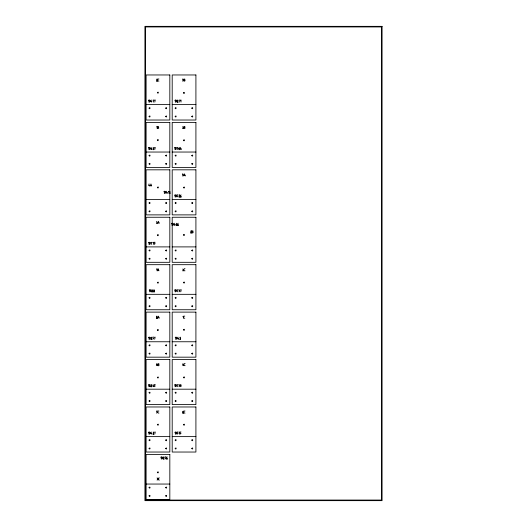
<?xml version="1.0" encoding="UTF-8"?>
<svg xmlns="http://www.w3.org/2000/svg" width="527" height="527" viewBox="0 0 527 527"><rect width="100%" height="100%" fill="white"/><g stroke="black" fill="none" stroke-linecap="round" stroke-linejoin="round"><path stroke-width="0.79" d="M153.383 102.106L153.858 99.972L152.909 100.209M154.806 102.106L155.281 99.972L154.332 100.209M154.806 149.536L155.281 147.402L154.332 147.639M179.588 102.106L180.063 99.972L179.114 100.209M151.368 244.396L151.842 242.262L150.893 242.499M153.265 244.396L153.739 242.262L152.79 242.499M177.335 149.536L177.81 147.402L176.861 147.639M154.688 339.256L155.162 337.122L154.213 337.359M177.454 291.826L177.928 289.692L176.98 289.929M180.774 291.826L181.248 289.692L180.3 289.929M154.806 434.116L155.281 431.982L154.332 432.219M177.454 386.686L177.928 384.552L176.98 384.789M151.249 99.972L150.775 101.632L151.96 101.632M151.249 147.402L150.775 149.062L151.96 149.062M149.055 183.91L148.581 185.57L149.767 185.57M166.716 191.229L166.242 192.889L167.428 192.889M180.656 147.402L180.181 149.062L181.367 149.062M174.43 223.224L173.956 224.884L175.142 224.884M156.796 363.558L156.321 365.218L157.507 365.218M153.146 384.552L152.672 386.212L153.858 386.212M178.047 337.122L177.573 338.782L178.758 338.782M151.249 431.982L150.775 433.642L151.96 433.642M183.001 363.558L182.526 365.218L183.712 365.218M150.241 186.044L150.953 183.91L151.664 186.044M157.744 223.402L158.456 221.268L159.167 223.402M183.831 175.972L184.542 173.838L185.254 175.972M157.507 270.832L158.219 268.698L158.93 270.832M157.744 318.262L158.456 316.128L159.167 318.262M153.146 149.536L153.858 148.588L153.383 147.402L152.909 148.113L153.858 148.588M178.758 148.35L179.707 148.825L179.233 149.536L178.758 148.35L179.47 147.402M180.3 195.78L181.248 196.255L180.774 196.966L180.3 195.78L181.011 194.832M176.09 224.173L177.039 224.647L176.565 225.358L176.09 224.173L176.802 223.224M177.513 224.173L178.462 224.647L177.988 225.358L177.513 224.173L178.225 223.224M179.944 339.256L180.656 338.308L180.181 337.122L179.707 337.833L180.656 338.308M182.645 411.936L183.594 412.41L183.119 413.122L182.645 411.936L183.356 410.988M166.453 457.792L167.402 458.266L166.927 458.977L166.453 457.792L167.164 456.843M148.403 100.446L148.877 99.972L148.877 102.106M149.589 100.92L150.3 100.446L149.352 99.972M182.764 79.926L183.475 79.452L182.526 78.978M174.845 100.446L175.32 99.972L175.32 102.106M176.031 100.92L176.743 100.446L175.794 99.972M180.537 100.446L181.011 99.972L181.011 102.106M156.677 126.882L157.151 126.408L157.151 128.542M148.403 147.876L148.877 147.402L148.877 149.536M149.589 148.35L150.3 147.876L149.352 147.402M174.49 147.876L174.964 147.402L174.964 149.536M175.675 148.35L176.387 147.876L175.438 147.402M163.871 191.703L164.345 191.229L164.345 193.363M165.056 192.177L165.768 191.703L164.819 191.229M182.645 174.786L183.356 174.312L182.408 173.838M168.376 191.703L168.851 191.229L168.851 193.363M174.608 195.306L175.083 194.832L175.083 196.966M175.794 195.78L176.505 195.306L175.557 194.832M148.522 242.736L148.996 242.262L148.996 244.396M149.708 243.21L150.419 242.736L149.47 242.262M171.585 223.698L172.059 223.224L172.059 225.358M172.77 224.173L173.482 223.698L172.533 223.224M156.559 269.172L157.033 268.698L157.033 270.832M149.233 290.166L149.708 289.692L149.708 291.826M150.419 290.64L151.13 290.166L150.182 289.692M174.608 290.166L175.083 289.692L175.083 291.826M175.794 290.64L176.505 290.166L175.557 289.692M179.114 290.64L179.826 290.166L178.877 289.692M148.522 337.596L148.996 337.122L148.996 339.256M149.708 338.07L150.419 337.596L149.47 337.122M182.882 316.602L183.356 316.128L183.356 318.262M175.201 337.596L175.675 337.122L175.675 339.256M176.387 338.07L177.098 337.596L176.15 337.122M148.403 385.026L148.877 384.552L148.877 386.686M149.589 385.5L150.3 385.026L149.352 384.552M174.608 385.026L175.083 384.552L175.083 386.686M175.794 385.5L176.505 385.026L175.557 384.552M179.114 385.5L179.826 385.026L178.877 384.552M180.537 385.5L181.248 385.026L180.3 384.552M148.403 432.456L148.877 431.982L148.877 434.116M149.589 432.93L150.3 432.456L149.352 431.982M174.845 432.456L175.32 431.982L175.32 434.116M176.031 432.93L176.743 432.456L175.794 431.982M179.114 432.456L179.588 431.982L179.588 434.116M160.761 457.317L161.236 456.843L161.236 458.977M161.947 457.792L162.659 457.317L161.71 456.843M157.29 478.885L158.001 478.411L157.053 477.936M158.614 364.506L158.956 363.755L157.981 363.558L157.981 365.692C159.424 366.305 159.516 363.893 157.981 364.506M184.542 79.926L184.944 79.202L183.949 78.978L183.949 81.112C185.445 81.692 185.432 79.267 183.949 79.926M158.219 127.356L158.62 126.632L157.626 126.408L157.626 128.542C159.088 129.089 159.18 126.77 157.626 127.356M184.542 127.356L184.944 126.632L183.949 126.408L183.949 128.542C185.445 129.122 185.432 126.697 183.949 127.356M192.645 231.735L193.047 231.017L192.052 230.786L192.052 232.921C193.561 233.501 193.521 231.096 192.052 231.735M158.93 78.978C157.487 78.279 157.283 81.645 158.93 81.112M182.526 81.112L183.475 80.638L183.001 79.926M156.559 81.23L157.507 81.23M149.352 102.106L150.3 101.632L149.826 100.92M175.794 102.106L176.743 101.632L176.268 100.92M177.217 102.225L178.166 102.225M146.111 104.609L169.826 104.609M172.197 104.609L195.912 104.609M183.475 128.542L182.526 128.542L183.396 127.145L182.526 126.763M149.352 149.536L150.3 149.062L149.826 148.35M175.438 149.536L176.387 149.062L175.913 148.35M152.909 149.655L153.858 149.655M178.758 149.655L179.707 149.655M146.111 152.04L169.826 152.04M172.197 152.04L195.912 152.04M184.028 175.379L185.056 175.379M182.408 175.972L183.356 175.498L182.882 174.786M150.439 185.451L151.466 185.451M164.819 193.363L165.768 192.889L165.294 192.177M170.274 193.363L169.325 193.363L170.201 191.966L169.325 191.584M177.928 194.832L176.98 194.832L176.98 195.78L177.928 196.255L176.98 196.966M175.557 196.966L176.505 196.492L176.031 195.78M178.877 197.085L179.826 197.085M180.3 197.085L181.248 197.085M146.111 199.469L169.826 199.469M172.197 199.469L195.912 199.469M157.942 222.809L158.97 222.809M157.27 223.402L156.321 223.402L157.191 222.005L156.321 221.623M172.533 225.358L173.482 224.884L173.008 224.173M176.09 225.477L177.039 225.477M177.513 225.477L178.462 225.477M190.629 233.039L191.578 233.039M155.162 242.262L154.213 242.262L154.213 243.21L155.162 243.685L154.213 244.396M149.47 244.396L150.419 243.922L149.945 243.21M146.111 246.899L169.826 246.899M172.197 246.899L195.912 246.899M185.017 268.698C183.587 267.993 183.37 271.365 185.017 270.832M157.705 270.239L158.732 270.239M183.594 270.832L182.645 270.832L183.515 269.435L182.645 269.053M150.182 291.826L151.13 291.352L150.656 290.64M175.557 291.826L176.505 291.352L176.031 290.64M178.877 291.826L179.826 291.352L179.351 290.64M151.605 291.945L152.553 291.945M153.502 291.945L154.451 291.945M146.111 294.329L169.826 294.329M172.197 294.329L195.912 294.329M184.779 316.128C183.343 315.429 183.132 318.789 184.779 318.262M157.942 317.669L158.97 317.669M156.321 318.38L157.27 318.38M153.739 337.122L152.79 337.122L152.79 338.07L153.739 338.545L152.79 339.256M149.47 339.256L150.419 338.782L149.945 338.07M176.15 339.256L177.098 338.782L176.624 338.07M150.893 339.375L151.842 339.375M179.707 339.375L180.656 339.375M146.111 341.759L169.826 341.759M172.197 341.759L195.912 341.759M185.135 363.558C183.712 362.839 183.482 366.232 185.135 365.692M155.281 384.552L154.332 384.552L154.332 385.5L155.281 385.975L154.332 386.686M149.352 386.686L150.3 386.212L149.826 385.5M175.557 386.686L176.505 386.212L176.031 385.5M178.877 386.686L179.826 386.212L179.351 385.5M180.3 386.686L181.248 386.212L180.774 385.5M150.775 386.805L151.723 386.805M146.111 389.189L169.826 389.189M172.197 389.189L195.912 389.189M157.507 410.988L156.559 410.988L156.559 411.936L157.507 412.41L156.559 413.122M158.93 410.988C157.487 410.289 157.283 413.655 158.93 413.122M185.017 410.988C183.587 410.283 183.37 413.655 185.017 413.122M182.645 413.24L183.594 413.24M178.166 431.982L177.217 431.982L177.217 432.93L178.166 433.405L177.217 434.116M181.011 431.982L180.063 431.982L180.063 432.93L181.011 433.405L180.063 434.116M149.352 434.116L150.3 433.642L149.826 432.93M175.794 434.116L176.743 433.642L176.268 432.93M152.909 434.235L153.858 434.235M146.111 436.619L169.826 436.619M172.197 436.619L195.912 436.619M165.979 456.843L165.03 456.843L165.03 457.792L165.979 458.266L165.03 458.977M161.71 458.977L162.659 458.503L162.184 457.792M163.133 459.096L164.081 459.096M166.453 459.096L167.402 459.096M159.424 477.936C157.981 477.251 157.797 480.624 159.424 480.071M157.053 480.071L158.001 479.596L157.527 478.885M146.111 484.049L169.826 484.049M183.356 364.743L183.356 365.692M181.011 148.588L181.011 149.536M178.403 338.308L178.403 339.256M174.786 224.41L174.786 225.358M167.072 192.414L167.072 193.363M157.151 364.743L157.151 365.692M153.502 385.738L153.502 386.686M151.605 101.158L151.605 102.106M151.605 148.588L151.605 149.536M151.605 433.168L151.605 434.116M149.411 185.096L149.411 186.044M175.162 108.134C176.281 110.215 176.611 106.197 175.162 108.134M175.162 116.434C176.268 118.503 176.657 114.524 175.162 116.434M191.762 116.434C192.895 118.509 193.211 114.504 191.762 116.434M191.762 108.134C192.895 110.202 193.198 106.223 191.762 108.134M149.075 250.424C150.096 252.486 150.656 248.586 149.082 250.371M149.075 258.724C150.155 260.799 150.603 256.801 149.075 258.724M157.375 330.027C158.475 332.102 158.877 328.104 157.375 330.027M165.676 258.724C166.828 260.793 167.092 256.807 165.676 258.724M165.676 250.424C166.73 252.486 167.224 248.579 165.682 250.371M149.075 116.434C150.149 118.509 150.603 114.517 149.075 116.434M149.075 108.134C150.195 110.209 150.524 106.223 149.075 108.134M165.676 108.134C166.789 110.209 167.158 106.21 165.676 108.134M165.676 116.434C166.828 118.503 167.092 114.524 165.676 116.434M183.462 282.525C184.575 284.6 184.951 280.588 183.462 282.525M183.462 92.877C184.569 94.952 184.911 90.993 183.462 92.877M157.375 235.108C158.377 237.183 158.97 233.296 157.382 235.055M175.162 202.987C176.229 205.082 176.677 201.077 175.162 202.987M175.162 211.287C176.216 213.376 176.71 209.39 175.162 211.287M191.762 202.987C192.869 205.075 193.231 201.077 191.762 202.987M191.762 211.287C192.895 213.376 193.192 209.371 191.762 211.287M183.462 424.676C184.443 426.765 185.096 422.871 183.468 424.617M157.362 140.07C158.416 142.185 158.877 138.153 157.362 140.07M175.162 392.701C176.216 394.802 176.69 390.803 175.162 392.701M175.162 401.001C176.255 403.089 176.631 399.13 175.162 401.001M191.762 392.701C192.842 394.809 193.238 390.797 191.762 392.701M191.762 401.001C192.803 403.102 193.31 399.117 191.762 401.001M183.462 329.777C184.516 331.878 184.977 327.899 183.462 329.777M149.075 345.264C150.103 347.372 150.63 343.4 149.075 345.264M149.075 353.564C150.116 355.679 150.61 351.68 149.075 353.564M165.676 345.264C166.736 347.372 167.171 343.393 165.676 345.264M165.676 353.564C166.716 355.666 167.217 351.707 165.676 353.564M149.075 202.981C150.142 205.082 150.59 201.097 149.075 202.981M149.075 211.281C150.136 213.382 150.61 209.39 149.075 211.281M165.676 202.981C166.723 205.095 167.217 201.077 165.676 202.981M165.676 211.281C166.73 213.376 167.191 209.41 165.676 211.281M175.162 345.264C176.176 347.372 176.762 343.4 175.162 345.264M175.162 353.564C176.176 355.672 176.743 351.7 175.162 353.564M191.762 345.264C192.842 347.379 193.257 343.38 191.762 345.264M191.762 353.564C192.842 355.672 193.251 351.687 191.762 353.564M157.375 187.421C158.39 189.542 158.97 185.524 157.375 187.421M149.075 487.554C150.136 489.662 150.597 485.69 149.075 487.554M149.075 495.854C150.109 497.975 150.636 493.957 149.075 495.854M157.375 472.297C158.469 474.392 158.825 470.453 157.375 472.297M165.676 487.554C166.697 489.675 167.263 485.67 165.676 487.554M165.676 495.854C166.763 497.956 167.138 494.003 165.676 495.854M149.075 440.117C150.057 442.239 150.689 438.28 149.075 440.117M149.075 448.418C150.05 450.545 150.702 446.567 149.075 448.418M165.676 440.117C166.716 442.239 167.217 438.26 165.676 440.117M165.676 448.418C166.743 450.539 167.145 446.567 165.676 448.418M183.462 234.91C184.516 237.025 184.984 233.059 183.462 234.91M157.402 424.63C158.377 426.758 159.016 422.799 157.402 424.63M175.162 250.397C176.189 252.519 176.716 248.546 175.162 250.397M175.162 258.698C176.202 260.825 176.683 256.84 175.162 258.698M175.162 297.827C176.143 299.962 176.795 295.963 175.162 297.827M175.162 306.128C176.209 308.242 176.657 304.296 175.162 306.128M191.762 250.397C192.79 252.532 193.304 248.533 191.762 250.397M191.762 258.698C192.777 260.819 193.317 256.86 191.762 258.698M191.762 297.827C192.81 299.955 193.277 295.976 191.762 297.827M191.762 306.128C192.75 308.255 193.363 304.277 191.762 306.128M149.082 392.681C150.057 394.809 150.689 390.863 149.082 392.681M149.082 400.981C150.05 403.115 150.682 399.143 149.082 400.981M165.682 392.681C166.664 394.815 167.283 390.843 165.682 392.681M165.682 400.981C166.69 403.115 167.204 399.15 165.682 400.981M157.382 92.594C158.331 94.708 158.976 90.861 157.389 92.535M183.468 187.48C184.443 189.621 185.082 185.623 183.468 187.48M149.082 155.524C150.024 157.672 150.696 153.713 149.082 155.524M149.082 163.825C150.011 165.965 150.735 162.026 149.082 163.825M165.682 155.524C166.644 157.672 167.276 153.719 165.682 155.524M165.682 163.825C166.578 165.952 167.362 162.099 165.689 163.765M183.468 140.208C184.43 142.349 185.063 138.417 183.468 140.208M157.382 282.564C158.35 284.705 158.97 280.786 157.382 282.564M183.468 377.339C184.364 379.473 185.155 375.619 183.475 377.279M175.168 440.091C176.077 442.252 176.835 438.319 175.168 440.091M175.168 448.391C175.985 450.526 176.953 446.725 175.181 448.332M191.769 440.091C192.704 442.252 193.389 438.312 191.769 440.091M191.769 448.391C192.638 450.545 193.455 446.692 191.782 448.332M157.382 377.398C158.311 379.552 159.009 375.632 157.382 377.398M149.082 297.801C150.03 299.968 150.663 296.029 149.082 297.801M149.082 306.101C149.964 308.269 150.788 304.323 149.082 306.101M175.168 155.511C176.077 157.678 176.815 153.739 175.168 155.511M175.168 163.811C176.005 165.952 176.92 162.145 175.181 163.752M165.682 297.801C166.598 299.968 167.336 296.016 165.682 297.801M165.682 306.101C166.558 308.249 167.375 304.415 165.695 306.042M191.769 155.511C192.698 157.678 193.389 153.726 191.769 155.511M191.769 163.811C192.612 165.972 193.501 162.105 191.782 163.752M177.889 100.828L177.487 101.994L177.889 101.994L177.487 100.084L177.889 100.084L177.889 100.828M152.277 290.548L151.875 291.714L152.277 291.714L152.277 290.963L151.875 289.804L152.277 289.804L152.277 290.548M154.174 290.548L153.772 291.714L154.174 291.714L153.772 289.804L154.174 289.804L154.174 290.548M151.565 337.978L151.163 339.144L151.565 339.144L151.163 337.234L151.565 337.234L151.565 337.978M151.447 385.408L151.045 386.574L151.447 386.574L151.447 385.823L151.045 384.664L151.447 384.664L151.447 385.408M153.581 432.838L153.179 434.004L153.581 434.004L153.581 433.253L153.179 432.094L153.581 432.094L153.581 432.838M163.805 457.699L163.403 458.865L163.805 458.865L163.403 456.955L163.805 456.955L163.805 457.699M382.075 26.35L144.925 26.35L144.925 500.65L382.075 500.65L382.075 26.35M381.482 26.943L145.518 26.943L145.518 500.057L381.482 500.057L381.482 26.943M169.826 74.966L146.111 74.966L146.111 120.024L169.826 120.024L169.826 74.966M195.912 74.966L172.197 74.966L172.197 120.024L195.912 120.024L195.912 74.966M157.23 79.09L156.829 79.09L156.829 81L157.23 81L157.23 79.09M169.826 122.396L146.111 122.396L146.111 167.454L169.826 167.454L169.826 122.396M195.912 122.396L172.197 122.396L172.197 167.454L195.912 167.454L195.912 122.396M169.826 169.826L146.111 169.826L146.111 214.884L169.826 214.884L169.826 169.826M195.912 169.826L172.197 169.826L172.197 214.884L195.912 214.884L195.912 169.826M179.549 194.944L179.147 194.944L179.147 196.854L179.549 196.854L179.549 194.944M169.826 217.256L146.111 217.256L146.111 262.314L169.826 262.314L169.826 217.256M195.912 217.256L172.197 217.256L172.197 262.314L195.912 262.314L195.912 217.256M191.301 230.898L190.899 230.898L190.899 232.809L191.301 232.809L191.301 230.898M169.826 264.686L146.111 264.686L146.111 309.744L169.826 309.744L169.826 264.686M195.912 264.686L172.197 264.686L172.197 309.744L195.912 309.744L195.912 264.686M169.826 312.116L146.111 312.116L146.111 357.174L169.826 357.174L169.826 312.116M195.912 312.116L172.197 312.116L172.197 357.174L195.912 357.174L195.912 312.116M156.993 316.24L156.591 316.24L156.591 318.15L156.993 318.15L156.993 316.24M169.826 359.546L146.111 359.546L146.111 404.604L169.826 404.604L169.826 359.546M195.912 359.546L172.197 359.546L172.197 404.604L195.912 404.604L195.912 359.546M169.826 406.976L146.111 406.976L146.111 452.034L169.826 452.034L169.826 406.976M195.912 406.976L172.197 406.976L172.197 452.034L195.912 452.034L195.912 406.976M169.826 454.406L146.111 454.406L146.111 499.464L169.826 499.464L169.826 454.406"/></g></svg>
